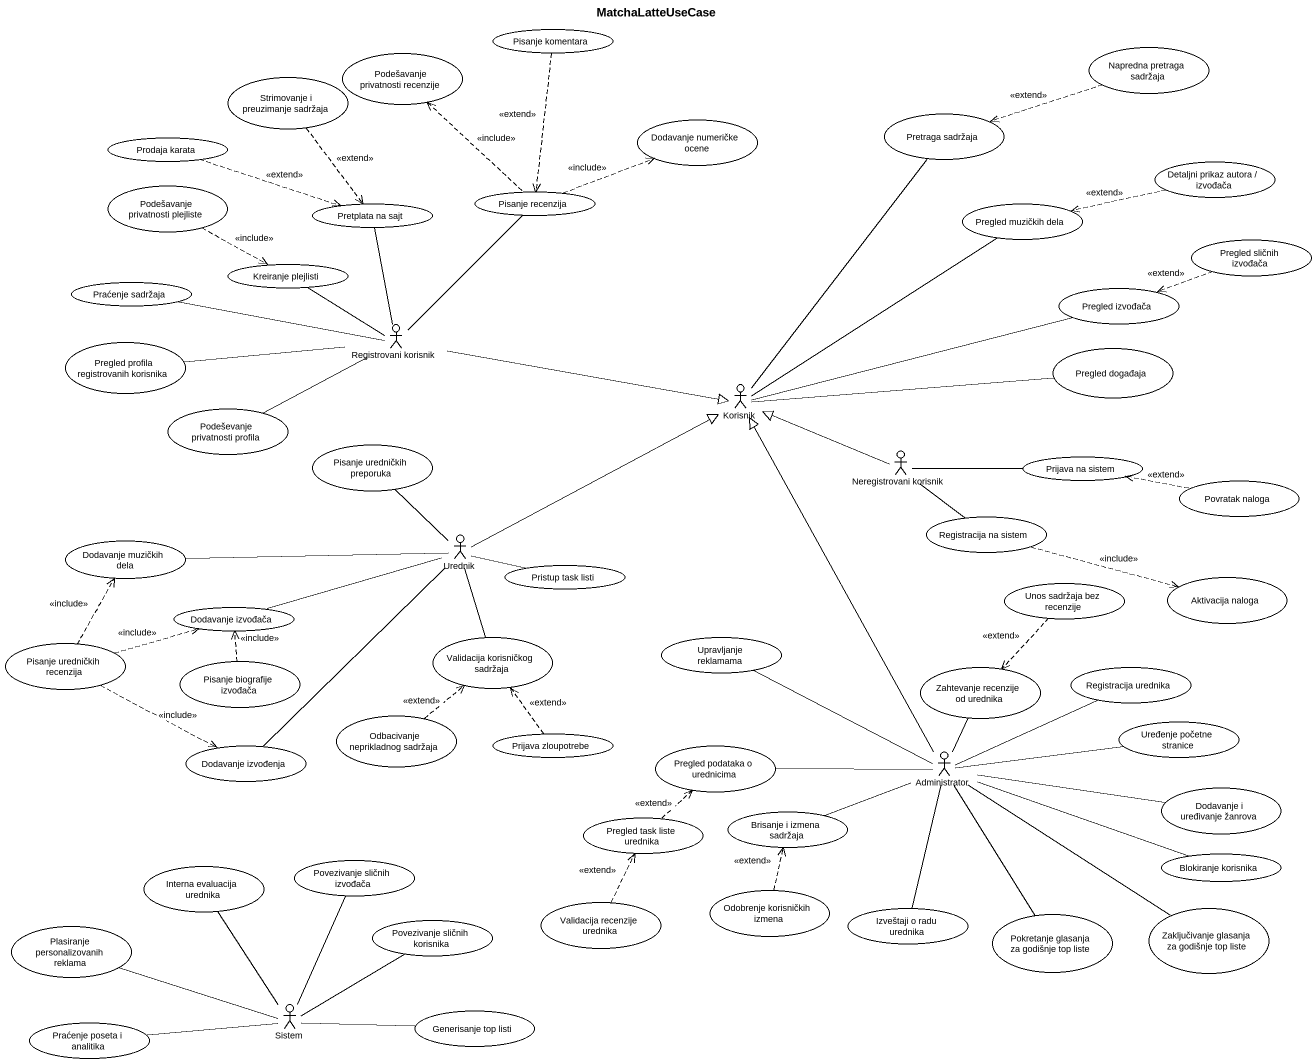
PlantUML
@startuml
title MatchaLatteUseCase
usecase "Pisanje komentara" as Pisanje_komentara
usecase "Podešavanje privatnosti recenzije" as Podešavanje_privatnosti
usecase "Napredna pretraga sadržaja" as Napredna_pretraga_sadržaja
usecase "Strimovanje i preuzimanje sadržaja" as Strimovanje_i_preuzimanje
usecase "Prodaja karata" as Prodaja_karata
usecase "Dodavanje numeričke ocene" as Dodavanje_numeričke_ocene
usecase "Pretraga sadržaja" as Pretraga_sadržaja
usecase "Podešavanje privatnosti plejliste" as Podešavanje_privatnosti_2
usecase "Detaljni prikaz autora / izvođača" as Detaljni_prikaz_autora
usecase "Pretplata na sajt" as Pretplata_na_sajt
usecase "Pisanje recenzija" as Pisanje_recenzija
usecase "Pregled muzičkih dela" as Pregled_muzičkih_dela
usecase "Kreiranje plejlisti" as Kreiranje_plejlisti
usecase "Pregled sličnih izvođača" as Pregled_sličnih_izvođača
usecase "Praćenje sadržaja" as Praćenje_sadržaja
usecase "Pregled izvođača" as Pregled_izvođača
usecase "Pregled profila registrovanih korisnika" as Pregled_profila
actor "Registrovani korisnik" as Registrovani_korisnik
usecase "Pregled događaja" as Pregled_događaja
usecase "Podeševanje privatnosti profila" as Podeševanje_privatnosti
actor Korisnik
usecase "Pisanje uredničkih preporuka" as Pisanje_uredničkih_preporuka
actor "Neregistrovani korisnik" as Neregistrovani_korisnik
usecase "Prijava na sistem" as Prijava_na_sistem
usecase "Povratak naloga" as Povratak_naloga
actor Urednik
usecase "Registracija na sistem" as Registracija_na_sistem
usecase "Dodavanje muzičkih dela" as Dodavanje_muzičkih_dela
usecase "Pristup task listi" as Pristup_task_listi
usecase "Dodavanje izvođača" as Dodavanje_izvođača
usecase "Unos sadržaja bez recenzije" as Unos_sadržaja_bez_recenzije
usecase "Aktivacija naloga" as Aktivacija_naloga
usecase "Pisanje uredničkih recenzija" as Pisanje_uredničkih_recenzija
usecase "Validacija korisničkog sadržaja" as Validacija_korisničkog
usecase "Upravljanje reklamama" as Upravljanje_reklamama
usecase "Pisanje biografije izvođača" as Pisanje_biografije_izvođača
usecase "Zahtevanje recenzije od urednika" as Zahtevanje_recenzije_od
usecase "Registracija urednika" as Registracija_urednika
usecase "Odbacivanje neprikladnog sadržaja" as Odbacivanje_neprikladnog
usecase "Uređenje početne stranice" as Uređenje_početne_stranice
usecase "Dodavanje izvođenja" as Dodavanje_izvođenja
usecase "Prijava zloupotrebe" as Prijava_zloupotrebe
usecase "Pregled podataka o urednicima" as Pregled_podataka_o
actor Administrator
usecase "Dodavanje i uređivanje žanrova" as Dodavanje_i_uređivanje
usecase "Pregled task liste urednika" as Pregled_task_liste_urednika
usecase "Brisanje i izmena sadržaja" as Brisanje_i_izmena_sadržaja
usecase "Interna evaluacija urednika" as Interna_evaluacija_urednika
usecase "Povezivanje sličnih izvođača" as Povezivanje_sličnih_izvođača
usecase "Blokiranje korisnika" as Blokiranje_korisnika
usecase "Povezivanje sličnih korisnika" as Povezivanje_sličnih
usecase "Validacija recenzije urednika" as Validacija_recenzije
usecase "Odobrenje korisničkih izmena" as Odobrenje_korisničkih_izmena
usecase "Izveštaji o radu urednika" as Izveštaji_o_radu_urednika
usecase "Pokretanje glasanja za godišnje top liste" as Pokretanje_glasanja_za
usecase "Zaključivanje glasanja za godišnje top liste" as Zaključivanje_glasanja_za
usecase "Plasiranje personalizovanih reklama" as Plasiranje_personalizovanih
usecase "Praćenje poseta i analitika" as Praćenje_poseta_i_analitika
actor Sistem
usecase "Generisanje top listi" as Generisanje_top_listi
Pisanje_komentara ..> Pisanje_recenzija : <<extend>>
Napredna_pretraga_sadržaja .left.> Pretraga_sadržaja : <<extend>>
Strimovanje_i_preuzimanje ..> Pretplata_na_sajt : <<extend>>
Prodaja_karata .right.> Pretplata_na_sajt : <<extend>>
Podešavanje_privatnosti_2 .right.> Kreiranje_plejlisti : <<include>>
Detaljni_prikaz_autora .left.> Pregled_muzičkih_dela : <<extend>>
Pretplata_na_sajt -- Registrovani_korisnik
Pisanje_recenzija .up.> Podešavanje_privatnosti : <<include>>
Pisanje_recenzija .right.> Dodavanje_numeričke_ocene : <<include>>
Pisanje_recenzija -- Registrovani_korisnik
Kreiranje_plejlisti -- Registrovani_korisnik
Pregled_sličnih_izvođača .left.> Pregled_izvođača : <<extend>>
Registrovani_korisnik -left- Praćenje_sadržaja
Registrovani_korisnik -left- Pregled_profila
Registrovani_korisnik -right-|> Korisnik
Podeševanje_privatnosti -right- Registrovani_korisnik
Korisnik -up- Pretraga_sadržaja
Korisnik -up- Pregled_muzičkih_dela
Korisnik -right- Pregled_izvođača
Korisnik -right- Pregled_događaja
Neregistrovani_korisnik -left-|> Korisnik
Prijava_na_sistem -left- Neregistrovani_korisnik
Povratak_naloga .left.> Prijava_na_sistem : <<extend>>
Urednik -right-|> Korisnik
Urednik -up- Pisanje_uredničkih_preporuka
Urednik -right- Pristup_task_listi
Urednik -left- Dodavanje_izvođača
Urednik -- Validacija_korisničkog
Urednik -- Dodavanje_izvođenja
Registracija_na_sistem -up- Neregistrovani_korisnik
Registracija_na_sistem .right.> Aktivacija_naloga : <<include>>
Dodavanje_muzičkih_dela -right- Urednik
Unos_sadržaja_bez_recenzije ..> Zahtevanje_recenzije_od : <<extend>>
Pisanje_uredničkih_recenzija .up.> Dodavanje_muzičkih_dela : <<include>>
Pisanje_uredničkih_recenzija .right.> Dodavanje_izvođača : <<include>>
Pisanje_uredničkih_recenzija .right.> Dodavanje_izvođenja : <<include>>
Pisanje_biografije_izvođača .up.> Dodavanje_izvođača : <<include>>
Odbacivanje_neprikladnog .up.> Validacija_korisničkog : <<extend>>
Prijava_zloupotrebe .up.> Validacija_korisničkog : <<extend>>
Administrator -up-|> Korisnik
Administrator -left- Upravljanje_reklamama
Administrator -up- Zahtevanje_recenzije_od
Administrator -right- Registracija_urednika
Administrator -right- Uređenje_početne_stranice
Administrator -left- Pregled_podataka_o
Administrator -right- Dodavanje_i_uređivanje
Administrator -right- Blokiranje_korisnika
Administrator -- Izveštaji_o_radu_urednika
Administrator -- Pokretanje_glasanja_za
Pregled_task_liste_urednika .up.> Pregled_podataka_o : <<extend>>
Brisanje_i_izmena_sadržaja -right- Administrator
Interna_evaluacija_urednika -- Sistem
Validacija_recenzije .up.> Pregled_task_liste_urednika : <<extend>>
Odobrenje_korisničkih_izmena .up.> Brisanje_i_izmena_sadržaja : <<extend>>
Zaključivanje_glasanja_za -up- Administrator
Plasiranje_personalizovanih -right- Sistem
Praćenje_poseta_i_analitika -right- Sistem
Sistem -up- Povezivanje_sličnih_izvođača
Sistem -right- Povezivanje_sličnih
Sistem -right- Generisanje_top_listi
@enduml
